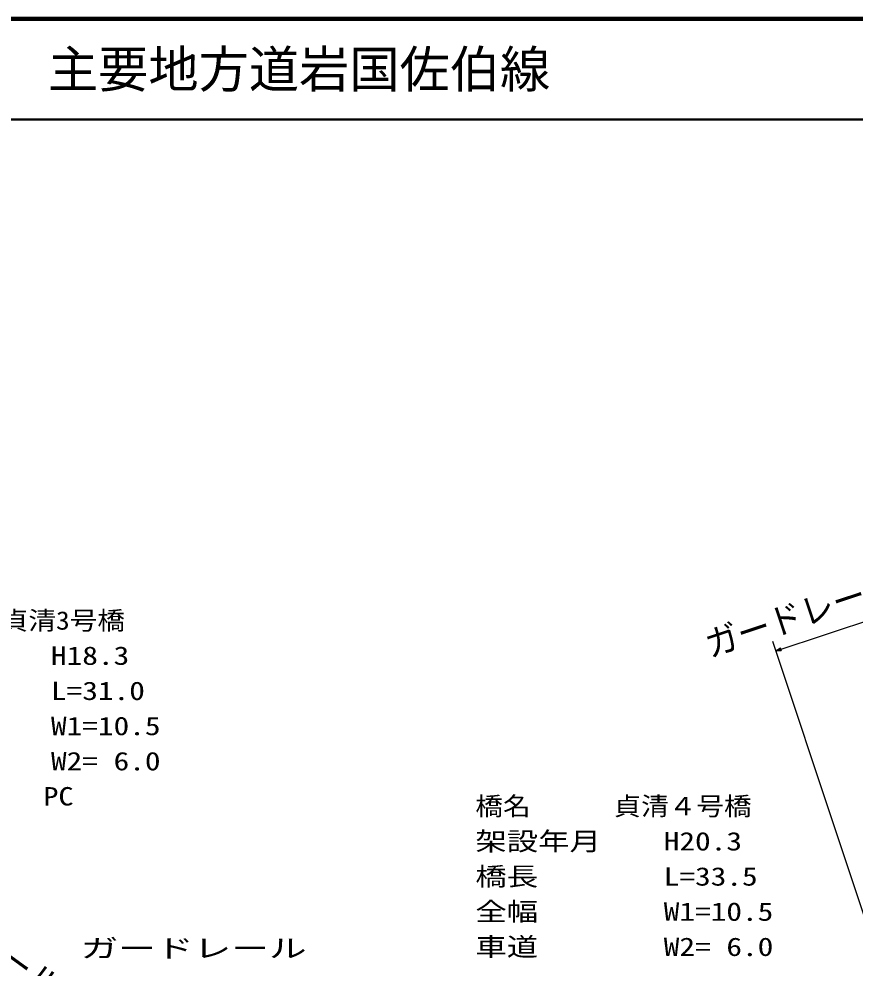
# Model space of a CAD drawing. Units: millimetres, scale not verified. Extents: x 40000 to 680000, y 20000 to 380000.
# Drawn here: x 213851 to 297078, y 285545 to 380000 of the extents above; entities that cross this region are included whole.
import ezdxf
from ezdxf.enums import TextEntityAlignment as Align

# ---------------------------------------------------------------- set-up
doc = ezdxf.new("R2010")
doc.units = ezdxf.units.MM
doc.header["$LTSCALE"] = 1000
for name, color, linetype, lineweight in [('M-BGD', 7, 'Continuous', 25), ('M-TTL', 2, 'Continuous', 140), ('M-TTL-LINE', 7, 'Continuous', 50)]:
    doc.layers.add(name, color=color, linetype=linetype, lineweight=lineweight)
doc.layers.add('M-STR-HTXT', color=7, linetype='Continuous')
doc.layers.add('M-TTL-TXT', color=7, linetype='Continuous')
doc.styles.add('ＭＳ ゴシック', font='')
doc.styles.get('ＭＳ ゴシック').set_extended_font_data('MS Gothic')

# ---------------------------------------------------------------- blocks, each defined once
blk = doc.blocks.new('BUHIN251')
at = {"color": 7, "linetype": 'Continuous', "lineweight": 25}
for points in [[(0, 0), (391, -336), (503, -112)], [(92, -46), (458, -132), (380, -288)], [(136, -68), (433, -140), (371, -263)], [(182, -91), (408, -149), (363, -238)], [(227, -114), (383, -157), (355, -213)]]:
    blk.add_lwpolyline(points, close=True, dxfattribs=at)
for points in [[(46, -23), (483, -124), (388, -313), (47, -24)], [(352, -176), (273, -137), (358, -165), (346, -188), (273, -137)]]:
    blk.add_lwpolyline(points, dxfattribs=at)

msp = doc.modelspace()

# ---------------------------------------------------------------- linework, layer by layer
at = {"layer": 'M-BGD'}
for p, q in [((289225, 317104), (425808, 362467)), ((295367, 298611), (288910, 318053)), ((299640, 285746), (295367, 298611))]:
    msp.add_line(p, q, dxfattribs=at)
at = {"layer": 'M-TTL'}
msp.add_line((680000, 380000), (40000, 380000), dxfattribs=at)
at = {"layer": 'M-TTL-LINE'}
msp.add_line((40000, 370000), (680000, 370000), dxfattribs=at)

# ---------------------------------------------------------------- block references
at = {"layer": 'M-BGD', "rotation": 45}
msp.add_blockref('BUHIN251', (289225, 317104), dxfattribs=at)

# ---------------------------------------------------------------- texts
at = {"layer": 'M-BGD', "style": 'ＭＳ ゴシック', "width": 0.95}
for s, rotation, p in [('ガードレール L=8.0', 18.3, (282892, 315700)), ('ガードレール', 324, (200267, 293303))]:
    msp.add_text(s, height=2566, rotation=rotation, dxfattribs=at).set_placement(p, align=Align.BOTTOM_LEFT)
at = {"layer": 'M-BGD', "style": 'ＭＳ ゴシック', "width": 1.5}
msp.add_text('ガードレール ', height=1833, dxfattribs=at).set_placement((219989, 286042), align=Align.BOTTOM_LEFT)
at = {"layer": 'M-STR-HTXT', "style": 'ＭＳ ゴシック'}
for s, width, p in [('橋名\u3000\u3000\u3000貞清3号橋', 1.1, (198283, 318669)), ('架設年月\u3000\u3000H18.3', 1.25, (198283, 315169)), ('橋長\u3000\u3000\u3000\u3000L=31.0', 1.25, (198283, 311669)), ('全幅\u3000\u3000\u3000\u3000W1=10.5', 1.25, (198283, 308169)), ('車道\u3000\u3000\u3000\u3000W2= 6.0', 1.25, (198283, 304669)), ('橋種\u3000\u3000\u3000\u3000PC', 1.2, (198283, 301169)), ('橋名\u3000\u3000\u3000貞清４号橋', 1.1, (259283, 300194)), ('架設年月\u3000\u3000H20.3', 1.25, (259283, 296694)), ('橋長\u3000\u3000\u3000\u3000L=33.5', 1.25, (259283, 293194)), ('全幅\u3000\u3000\u3000\u3000W1=10.5', 1.25, (259283, 289694)), ('車道\u3000\u3000\u3000\u3000W2= 6.0', 1.25, (259283, 286194))]:
    msp.add_text(s, height=1833, dxfattribs=dict(at, width=width)).set_placement(p, align=Align.BOTTOM_LEFT)
at = {"layer": 'M-TTL-TXT', "style": 'ＭＳ ゴシック'}
msp.add_text('主要地方道岩国佐伯線', height=3666, dxfattribs=at).set_placement((216734, 375000), align=Align.MIDDLE_LEFT)

doc.saveas('drawing.dxf')
